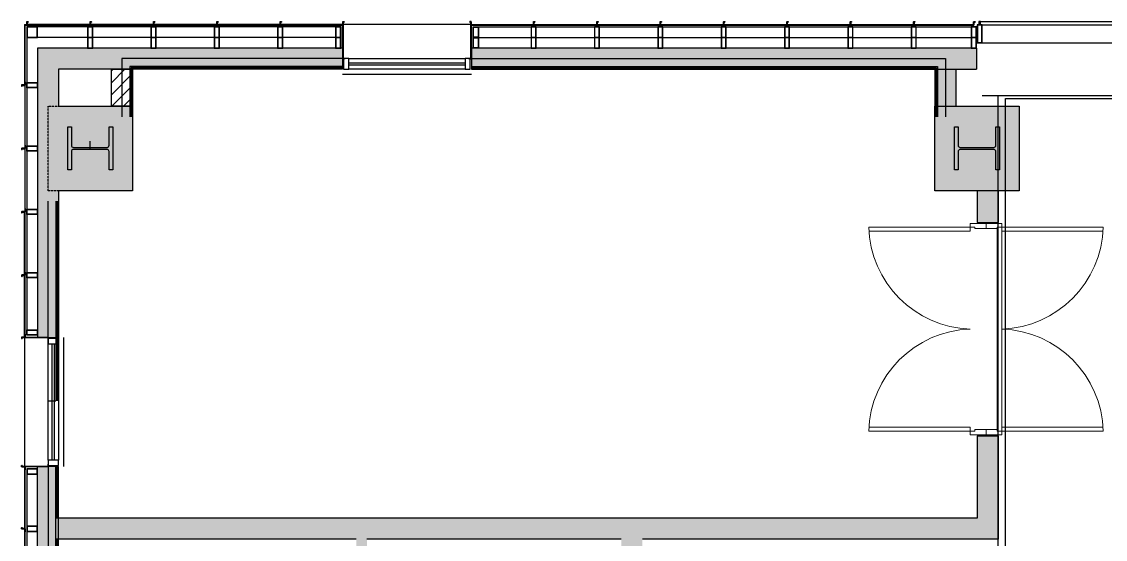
# Model space of a CAD drawing. Header units: millimetres. Extents: x 5865 to 41225, y 6941 to 34691.
# Drawn here: x 5865 to 16130, y 29791 to 34691 of the extents above; entities that cross this region are included whole.
import ezdxf

# ---------------------------------------------------------------- set-up
doc = ezdxf.new("R2010")
doc.units = ezdxf.units.MM
doc.linetypes.add('CONTINOUS', pattern=[0])
doc.linetypes.add('DASHED', pattern=[0.75, 0.5, -0.25])
for name, color, linetype in [('AA-CLXM', 2, 'CONTINOUS'), ('AA-DWXM-GRILL', 4, 'Continuous'), ('AA-DWXM-WIN', 4, 'Continuous'), ('AA-ELEV-PCN9', 9, 'Continuous'), ('AA-HATC-BRIC', 8, 'Continuous'), ('AA-SOLI-0253', 253, 'Continuous'), ('AA-WAXM-BRIC', 3, 'Continuous'), ('AA-WAXM-CONC', 2, 'Continuous'), ('AA-WAXM-FIN1', 5, 'Continuous'), ('AA-WAXM-FIN2', 6, 'Continuous'), ('AA-WAXM-SEC1', 3, 'Continuous'), ('AA-WAXM-SEC2', 7, 'Continuous'), ('bGridSpace', 6, 'Continuous'), ('WID', 4, 'Continuous')]:
    doc.layers.add(name, color=color, linetype=linetype)
doc.layers.add('L-Door', color=153, linetype='Continuous', lineweight=15)

# ---------------------------------------------------------------- blocks, each defined once
blk = doc.blocks.new('A$C6F92427D')
at = {"layer": 'AA-DWXM-WIN'}
for points in [[(2, -10), (17, -10), (17, 20), (2, 20)], [(-15, -180), (35, -180), (35, -10), (-15, -10)]]:
    blk.add_lwpolyline(points, close=True, dxfattribs=at)
at = {"layer": 'AA-DWXM-WIN', "color": 8}
blk.add_lwpolyline([(-12, -177), (32, -177), (32, -13), (-12, -13)], close=True, dxfattribs=at)

msp = doc.modelspace()

# ---------------------------------------------------------------- hatches: boundary and pattern name
at = {"ltscale": 10}
h = msp.add_hatch(color=251, dxfattribs=at)
h.paths.add_polyline_path([(15115, 22091), (6215, 22091), (6215, 25681), (6015, 25681), (6015, 22091), (6015, 21291), (6415, 21291), (6415, 21691), (12215, 21691), (12215, 21601), (12415, 21601), (12415, 21691), (14715, 21691), (14715, 21601), (15115, 21601)])
h.paths.add_polyline_path([(6215, 27481), (6015, 27481), (6015, 26301), (6215, 26301)])
h.paths.add_polyline_path([(6215, 30481), (6015, 30481), (6015, 28101), (6215, 28101)])
h.paths.add_polyline_path([(6915, 33891), (6215, 33891), (6115, 33891), (6115, 33091), (6915, 33091)], flags=17)
h.paths.add_polyline_path([(8905, 34441), (6015, 34441), (6015, 31701), (6215, 31701), (6215, 33091), (6115, 33091), (6115, 33891), (6215, 33891), (6215, 34241), (8905, 34241)])
for points in [[(14515, 34241), (14715, 34241), (14715, 33891), (14515, 33891)], [(14915, 32791), (15115, 32791), (15115, 33091), (14915, 33091)]]:
    msp.add_hatch(color=251, dxfattribs=at).paths.add_polyline_path(points)
h = msp.add_hatch(color=251, dxfattribs=at)
h.paths.add_polyline_path([(6215, 23891), (6215, 23691), (12295, 23691), (12295, 23891), (11745, 23891), (11745, 23971), (11545, 23971), (11545, 23891), (10105, 23891), (10105, 25391), (10005, 25391), (10005, 23891)])
h.paths.add_polyline_path([(6215, 26791), (6215, 26591), (12715, 26591), (12715, 25191), (11365, 25191), (11365, 24991), (13695, 24991), (13695, 25191), (12915, 25191), (12915, 28491), (14915, 28491), (14915, 25191), (14715, 25191), (14715, 24991), (15115, 24991), (15115, 28691), (12715, 28691), (12715, 26791), (11745, 26791), (11745, 28491), (11945, 28491), (11945, 28691), (11545, 28691), (11545, 28591), (10325, 28591), (10325, 28491), (11545, 28491), (11545, 26791), (9135, 26791), (9135, 27391), (9035, 27391), (9035, 26791)])
h.paths.add_polyline_path([(6215, 29991), (6215, 29791), (9035, 29791), (9035, 28291), (9135, 28291), (9135, 29791), (11545, 29791), (11545, 29711), (11745, 29711), (11745, 29791), (15115, 29791), (15115, 30771), (14915, 30771), (14915, 29991)])
h.paths.add_polyline_path([(13445, 23691), (13445, 23891), (13065, 23891), (13065, 23691), (13215, 23691), (13215, 22091), (13415, 22091), (13415, 23691)])
h.paths.add_polyline_path([(14365, 23891), (14365, 23691), (14915, 23691), (14915, 22091), (15115, 22091), (15115, 23891)])
at = {"layer": 'AA-HATC-BRIC'}
h = msp.add_hatch(dxfattribs=at)
h.set_pattern_fill('ANSI31', color=256, scale=25, style=0)
h.set_pattern_definition([(45, (-691836.76, -11799.635), (-56.126601, 56.126601), [])])
h.paths.add_polyline_path([(6715, 34241), (6915, 34241), (6915, 33891), (6715, 33891)])
at = {"layer": 'AA-SOLI-0253', "ltscale": 3}
for points in [[(10125, 34441), (10125, 34241), (14910, 34241), (14910, 34441)], [(14515, 33091), (15315, 33091), (15315, 33891), (14515, 33891)]]:
    msp.add_hatch(color=256, dxfattribs=at).paths.add_polyline_path(points)

# ---------------------------------------------------------------- linework, layer by layer
at = {"color": 3, "ltscale": 3}
msp.add_lwpolyline([(14515, 33891), (15315, 33891), (15315, 33091), (14515, 33091)], close=True, dxfattribs=at)
at = {"layer": 'AA-CLXM'}
for points in [[(6301, 33694), (6336, 33694), (6336, 33521, 0.414214), (6356, 33501), (6674, 33501, 0.414214), (6694, 33521), (6694, 33694), (6729, 33694), (6729, 33287), (6694, 33287), (6694, 33461, 0.414214), (6674, 33481), (6356, 33481, 0.414214), (6336, 33461), (6336, 33287), (6301, 33287)], [(14701, 33694), (14736, 33694), (14736, 33521, 0.414214), (14756, 33501), (15074, 33501, 0.414214), (15094, 33521), (15094, 33694), (15129, 33694), (15129, 33287), (15094, 33287), (15094, 33461, 0.414214), (15074, 33481), (14756, 33481, 0.414214), (14736, 33461), (14736, 33287), (14701, 33287)]]:
    msp.add_lwpolyline(points, format="xyb", close=True, dxfattribs=at)
at = {"layer": 'AA-DWXM-GRILL', "color": 8}
for p, q in [((8965, 34341, 0), (10065, 34341, 0)), ((10065, 34241, 0), (8965, 34241, 0))]:
    msp.add_line(p, q, dxfattribs=at)
at = {"layer": 'AA-DWXM-GRILL'}
for p, q in [((8965, 34341, 0), (10065, 34341, 0)), ((10065, 34241, 0), (8965, 34241, 0))]:
    msp.add_line(p, q, dxfattribs=at)
at = {"layer": 'AA-DWXM-GRILL', "color": 8, "elevation": 0}
for points in [[(8915, 34341), (8915, 34241), (8965, 34241), (8965, 34341)], [(10065, 34341), (10065, 34241), (10115, 34241), (10115, 34341)]]:
    msp.add_lwpolyline(points, close=True, dxfattribs=at)
at = {"layer": 'AA-DWXM-GRILL', "elevation": 0}
for points in [[(8915, 34341), (8915, 34241), (8965, 34241), (8965, 34341)], [(10065, 34341), (10065, 34241), (10115, 34241), (10115, 34341)]]:
    msp.add_lwpolyline(points, close=True, dxfattribs=at)
at = {"layer": 'AA-DWXM-WIN'}
for p, q in [((14933, 34691), (40905, 34691)), ((14933, 34661), (40875, 34661)), ((8965, 34301, 0), (10065, 34301, 0)), ((8965, 34281, 0), (10065, 34281, 0)), ((6115, 30541), (6115, 31641)), ((6155, 30541), (6155, 31641)), ((6175, 30541), (6175, 31641)), ((6215, 31641), (6215, 30541))]:
    msp.add_line(p, q, dxfattribs=at)
at = {"layer": 'AA-DWXM-WIN', "color": 8}
for p, q in [((14920, 34491), (40655, 34491)), ((14965, 34491), (40715, 34491))]:
    msp.add_line(p, q, dxfattribs=at)
at = {"layer": 'AA-DWXM-WIN'}
for points in [[(6115, 31641), (6215, 31641), (6215, 31691), (6115, 31691)], [(6115, 30491), (6215, 30491), (6215, 30541), (6115, 30541)]]:
    msp.add_lwpolyline(points, close=True, dxfattribs=at)
at = {"layer": 'AA-ELEV-PCN9'}
for p, q in [((10119, 34664, 0), (8911, 34664, 0)), ((10125, 34191), (8905, 34191)), ((14965, 33991), (40715, 33991)), ((5892, 31700), (5892, 30481)), ((6265, 30481), (6265, 31701))]:
    msp.add_line(p, q, dxfattribs=at)
at = {"layer": 'AA-ELEV-PCN9', "color": 8}
for p, q in [((10125, 34191), (8905, 34191)), ((6265, 30481), (6265, 31101))]:
    msp.add_line(p, q, dxfattribs=at)
at = {"layer": 'AA-WAXM-BRIC'}
for p, q in [((14515, 34241, 0), (14515, 33891, 0)), ((14715, 34241, 0), (14715, 33891, 0)), ((14915, 33091), (14915, 32791)), ((15115, 33091), (15115, 32791)), ((14915, 32791), (15115, 32791)), ((14915, 30771), (14915, 29991)), ((14915, 30771), (15115, 30771)), ((15115, 30771), (15115, 29791))]:
    msp.add_line(p, q, dxfattribs=at)
at = {"layer": 'AA-WAXM-BRIC', "color": 8}
for p, q in [((14915, 30771), (14915, 29991)), ((15115, 30771), (15115, 29791))]:
    msp.add_line(p, q, dxfattribs=at)
at = {"layer": 'AA-WAXM-BRIC', "color": 8, "ltscale": 0.5}
for p, q in [((14915, 29991), (6190, 29991)), ((6190, 29791), (6190, 29991)), ((9035, 29791), (6190, 29791)), ((11545, 29791), (9135, 29791)), ((15115, 29791), (11745, 29791))]:
    msp.add_line(p, q, dxfattribs=at)
at = {"layer": 'AA-WAXM-BRIC', "ltscale": 0.5}
for p, q in [((14915, 29991), (6215, 29991)), ((9035, 29791), (6215, 29791)), ((11545, 29791), (9135, 29791)), ((15115, 29791), (11745, 29791))]:
    msp.add_line(p, q, dxfattribs=at)
at = {"layer": 'AA-WAXM-BRIC', "elevation": 0}
msp.add_lwpolyline([(6715, 34241), (6915, 34241), (6915, 33891), (6715, 33891)], close=True, dxfattribs=at)
at = {"layer": 'AA-WAXM-CONC', "ltscale": 3}
for p, q in [((8905, 34441, 0), (6015, 34441)), ((6015, 34441), (6015, 31701)), ((8905, 34441, 0), (8905, 34241, 0)), ((14910, 34441), (10125, 34441)), ((10125, 34441), (10125, 34241, 0)), ((14910, 34441), (14910, 34241, 0)), ((8905, 34241, 0), (6215, 34241, 0)), ((6215, 34241, 0), (6215, 33891, 0)), ((10125, 34241, 0), (14910, 34241, 0)), ((6215, 33891, 0), (6915, 33891, 0)), ((6915, 33891, 0), (6915, 33091)), ((6215, 33091), (6215, 31701)), ((6915, 33091), (6215, 33091)), ((6015, 31701), (6215, 31701)), ((6015, 28101), (6015, 30481)), ((6215, 30481), (6015, 30481, 0)), ((6215, 28101), (6215, 30481))]:
    msp.add_line(p, q, dxfattribs=at)
at = {"layer": 'AA-WAXM-CONC', "color": 6, "linetype": 'DASHED', "ltscale": 2}
msp.add_lwpolyline([(6115, 33891), (6915, 33891), (6915, 33091), (6115, 33091)], close=True, dxfattribs=at)
at = {"layer": 'AA-WAXM-CONC'}
msp.add_lwpolyline([(14515, 33891), (15315, 33891), (15315, 33091), (14515, 33091)], close=True, dxfattribs=at)
at = {"layer": 'AA-WAXM-FIN1', "color": 4}
for points in [[(5915, 34689), (5915, 34659), (5898, 34659), (5898, 34658), (5916, 34658), (5916, 34688), (5925, 34688), (5925, 34689)], [(6515, 34689), (6515, 34659), (6485, 34659), (6485, 34658), (6516, 34658), (6516, 34688), (6525, 34688), (6525, 34689)], [(7115, 34689), (7115, 34659), (7085, 34659), (7085, 34658), (7116, 34658), (7116, 34688), (7125, 34688), (7125, 34689)], [(7715, 34689), (7715, 34659), (7685, 34659), (7685, 34658), (7716, 34658), (7716, 34688), (7725, 34688), (7725, 34689)], [(8315, 34689), (8315, 34659), (8285, 34659), (8285, 34658), (8316, 34658), (8316, 34688), (8325, 34688), (8325, 34689)], [(10715, 34689), (10715, 34659), (10685, 34659), (10685, 34658), (10716, 34658), (10716, 34688), (10725, 34688), (10725, 34689)], [(11315, 34689), (11315, 34659), (11285, 34659), (11285, 34658), (11316, 34658), (11316, 34688), (11325, 34688), (11325, 34689)], [(11915, 34689), (11915, 34659), (11885, 34659), (11885, 34658), (11916, 34658), (11916, 34688), (11925, 34688), (11925, 34689)], [(12515, 34689), (12515, 34659), (12485, 34659), (12485, 34658), (12516, 34658), (12516, 34688), (12525, 34688), (12525, 34689)], [(13115, 34689), (13115, 34659), (13085, 34659), (13085, 34658), (13116, 34658), (13116, 34688), (13125, 34688), (13125, 34689)], [(13715, 34689), (13715, 34659), (13685, 34659), (13685, 34658), (13716, 34658), (13716, 34688), (13725, 34688), (13725, 34689)], [(14315, 34689), (14315, 34659), (14285, 34659), (14285, 34658), (14316, 34658), (14316, 34688), (14325, 34688), (14325, 34689)]]:
    msp.add_lwpolyline(points, close=True, dxfattribs=at)
at = {"layer": 'AA-WAXM-FIN1', "color": 4, "elevation": 0}
for points in [[(8908, 34689), (8908, 34659), (8878, 34659), (8878, 34658), (8909, 34658), (8909, 34688), (8918, 34688), (8918, 34689)], [(10122, 34689), (10122, 34659), (10152, 34659), (10152, 34658), (10121, 34658), (10121, 34688), (10112, 34688), (10112, 34689)], [(14885, 34689), (14885, 34659), (14855, 34659), (14855, 34658), (14886, 34658), (14886, 34688), (14895, 34688), (14895, 34689)], [(5867, 34091), (5897, 34091), (5897, 34121), (5898, 34121), (5898, 34090), (5868, 34090), (5868, 34081), (5867, 34081)], [(5867, 33491), (5897, 33491), (5897, 33521), (5898, 33521), (5898, 33490), (5868, 33490), (5868, 33481), (5867, 33481)], [(5867, 32891), (5897, 32891), (5897, 32921), (5898, 32921), (5898, 32890), (5868, 32890), (5868, 32881), (5867, 32881)], [(5867, 32291), (5897, 32291), (5897, 32321), (5898, 32321), (5898, 32290), (5868, 32290), (5868, 32281), (5867, 32281)], [(5867, 31703), (5897, 31703), (5897, 31733), (5898, 31733), (5898, 31702), (5868, 31702), (5868, 31693), (5867, 31693)], [(5867, 30478), (5897, 30478), (5897, 30448), (5898, 30448), (5898, 30480), (5868, 30480), (5868, 30488), (5867, 30488)], [(5867, 29890), (5897, 29890), (5897, 29860), (5898, 29860), (5898, 29891), (5868, 29891), (5868, 29900), (5867, 29900)]]:
    msp.add_lwpolyline(points, close=True, dxfattribs=at)
at = {"layer": 'AA-WAXM-FIN2'}
for p, q in [((8838, 34641, 0), (6015, 34641)), ((10192, 34641), (14860, 34641)), ((5915, 34541, 0), (5915, 31774, 0)), ((8838, 34541, 0), (6015, 34541)), ((10192, 34541), (14860, 34541)), ((6915, 34241, 0), (6915, 33891, 0)), ((5915, 30408, 0), (5915, 28174, 0))]:
    msp.add_line(p, q, dxfattribs=at)
at = {"layer": 'AA-WAXM-FIN2', "color": 8}
for p, q in [((8905, 34253, 0), (6903, 34253, 0)), ((6903, 34253, 0), (6903, 33791, 0)), ((8905, 34241, 0), (6915, 34241, 0)), ((6915, 34241, 0), (6915, 33791, 0)), ((10125, 34253, 0), (14528, 34253, 0)), ((10125, 34241, 0), (14515, 34241, 0)), ((14515, 34241, 0), (14515, 33791, 0)), ((14528, 34253, 0), (14528, 33791, 0)), ((6203, 32991), (6203, 31101)), ((6215, 32991), (6215, 31101)), ((6215, 30481), (6190, 30481)), ((6203, 29991), (6203, 30481)), ((6215, 29991), (6215, 30481)), ((6203, 28101), (6203, 29791)), ((6215, 28101), (6215, 29791))]:
    msp.add_line(p, q, dxfattribs=at)
at = {"layer": 'AA-WAXM-SEC1'}
for p, q in [((5892, 34664), (5892, 34094)), ((5892, 34664, 0), (5912, 34664, 0)), ((5893, 34663, 0), (5893, 34094)), ((5893, 34663, 0), (5912, 34663, 0)), ((6512, 34664, 0), (5919, 34664, 0)), ((6512, 34663, 0), (5919, 34663, 0)), ((7112, 34664, 0), (6519, 34664, 0)), ((7112, 34663, 0), (6519, 34663, 0)), ((7712, 34664, 0), (7119, 34664, 0)), ((7712, 34663, 0), (7119, 34663, 0)), ((8312, 34664, 0), (7719, 34664, 0)), ((8312, 34663, 0), (7719, 34663, 0)), ((8905, 34664, 0), (8319, 34664, 0)), ((8905, 34663, 0), (8319, 34663, 0)), ((8911, 34342, 0), (8911, 34685, 0)), ((8911, 34685, 0), (8911, 34342, 0)), ((8912, 34687, 0), (8918, 34687, 0)), ((8918, 34686, 0), (8912, 34686, 0)), ((8918, 34687, 0), (8918, 34686, 0)), ((10118, 34687, 0), (10112, 34687, 0)), ((10112, 34687, 0), (10112, 34686, 0)), ((10112, 34686, 0), (10118, 34686, 0)), ((10119, 34685, 0), (10119, 34342, 0)), ((10120, 34342, 0), (10120, 34685, 0)), ((10125, 34664, 0), (10712, 34664, 0)), ((10125, 34663, 0), (10712, 34663, 0)), ((10719, 34664, 0), (11312, 34664, 0)), ((10719, 34663, 0), (11312, 34663, 0)), ((11319, 34664, 0), (11912, 34664, 0)), ((11319, 34663, 0), (11912, 34663, 0)), ((11919, 34664, 0), (12512, 34664, 0)), ((11919, 34663, 0), (12512, 34663, 0)), ((12519, 34664, 0), (13112, 34664, 0)), ((12519, 34663, 0), (13112, 34663, 0)), ((13119, 34664, 0), (13712, 34664, 0)), ((13119, 34663, 0), (13712, 34663, 0)), ((13719, 34664, 0), (14312, 34664, 0)), ((13719, 34663, 0), (14312, 34663, 0)), ((14319, 34664, 0), (14882, 34664, 0)), ((14319, 34663, 0), (14882, 34663, 0)), ((8912, 34341, 0), (8931, 34341, 0)), ((8931, 34341, 0), (8912, 34341, 0)), ((8931, 34341, 0), (8931, 34341, 0)), ((10118, 34341, 0), (10099, 34341, 0)), ((10099, 34341, 0), (10099, 34341, 0)), ((10099, 34341, 0), (10118, 34341, 0)), ((5892, 32294), (5892, 32887)), ((5893, 32294), (5893, 32887)), ((5892, 32287), (5892, 31706, 0)), ((5892, 31694), (5892, 32287)), ((5893, 32287), (5893, 31706, 0)), ((5893, 31694), (5893, 32287)), ((5869, 31699), (5869, 31693)), ((5869, 31693), (5870, 31693)), ((5870, 31693), (5870, 31699)), ((5869, 30482), (5869, 30488)), ((5869, 30488), (5870, 30488)), ((5870, 30488), (5870, 30482)), ((5892, 30476), (5892, 29894)), ((5893, 30476), (5893, 29894)), ((5892, 29887), (5892, 29294)), ((5893, 29887), (5893, 29294))]:
    msp.add_line(p, q, dxfattribs=at)
at = {"layer": 'AA-WAXM-SEC1', "color": 8}
for p, q in [((8931, 34341, 0), (8912, 34341, 0)), ((8931, 34341, 0), (8931, 34341, 0)), ((10099, 34341, 0), (10099, 34341, 0)), ((10099, 34341, 0), (10118, 34341, 0))]:
    msp.add_line(p, q, dxfattribs=at)
at = {"layer": 'AA-WAXM-SEC1'}
for points in [[(5912, 34664, 0.414214), (5913, 34665), (5913, 34689, -0.414214), (5915, 34691), (5925, 34691, -0.414214), (5926, 34689), (5926, 34687, -0.414214), (5925, 34685), (5919, 34685), (5919, 34686), (5925, 34686, 0.414214), (5926, 34687), (5926, 34689, 0.414214), (5925, 34690), (5915, 34690, 0.414214), (5914, 34689), (5914, 34665, -0.414214), (5912, 34663)], [(5919, 34663, -0.414214), (5917, 34665), (5917, 34685, -0.414214), (5919, 34687), (5925, 34687), (5925, 34686), (5919, 34686, 0.414214), (5918, 34685), (5918, 34665, 0.414214), (5919, 34664)], [(6512, 34664, 0.414214), (6513, 34665), (6513, 34689, -0.414214), (6515, 34691), (6525, 34691, -0.414214), (6526, 34689), (6526, 34687, -0.414214), (6525, 34685), (6519, 34685), (6519, 34686), (6525, 34686, 0.414214), (6526, 34687), (6526, 34689, 0.414214), (6525, 34690), (6515, 34690, 0.414214), (6514, 34689), (6514, 34665, -0.414214), (6512, 34663)], [(6519, 34663, -0.414214), (6517, 34665), (6517, 34685, -0.414214), (6519, 34687), (6525, 34687), (6525, 34686), (6519, 34686, 0.414214), (6518, 34685), (6518, 34665, 0.414214), (6519, 34664)], [(7112, 34664, 0.414214), (7113, 34665), (7113, 34689, -0.414214), (7115, 34691), (7125, 34691, -0.414214), (7126, 34689), (7126, 34687, -0.414214), (7125, 34685), (7119, 34685), (7119, 34686), (7125, 34686, 0.414214), (7126, 34687), (7126, 34689, 0.414214), (7125, 34690), (7115, 34690, 0.414214), (7114, 34689), (7114, 34665, -0.414214), (7112, 34663)], [(7119, 34663, -0.414214), (7117, 34665), (7117, 34685, -0.414214), (7119, 34687), (7125, 34687), (7125, 34686), (7119, 34686, 0.414214), (7118, 34685), (7118, 34665, 0.414214), (7119, 34664)], [(7712, 34664, 0.414214), (7713, 34665), (7713, 34689, -0.414214), (7715, 34691), (7725, 34691, -0.414214), (7726, 34689), (7726, 34687, -0.414214), (7725, 34685), (7719, 34685), (7719, 34686), (7725, 34686, 0.414214), (7726, 34687), (7726, 34689, 0.414214), (7725, 34690), (7715, 34690, 0.414214), (7714, 34689), (7714, 34665, -0.414214), (7712, 34663)], [(7719, 34663, -0.414214), (7717, 34665), (7717, 34685, -0.414214), (7719, 34687), (7725, 34687), (7725, 34686), (7719, 34686, 0.414214), (7718, 34685), (7718, 34665, 0.414214), (7719, 34664)], [(8312, 34664, 0.414214), (8313, 34665), (8313, 34689, -0.414214), (8315, 34691), (8325, 34691, -0.414214), (8326, 34689), (8326, 34687, -0.414214), (8325, 34685), (8319, 34685), (8319, 34686), (8325, 34686, 0.414214), (8326, 34687), (8326, 34689, 0.414214), (8325, 34690), (8315, 34690, 0.414214), (8314, 34689), (8314, 34665, -0.414214), (8312, 34663)], [(8319, 34663, -0.414214), (8317, 34665), (8317, 34685, -0.414214), (8319, 34687), (8325, 34687), (8325, 34686), (8319, 34686, 0.414214), (8318, 34685), (8318, 34665, 0.414214), (8319, 34664)], [(10712, 34664, 0.414214), (10713, 34665), (10713, 34689, -0.414214), (10715, 34691), (10725, 34691, -0.414214), (10726, 34689), (10726, 34687, -0.414214), (10725, 34685), (10719, 34685), (10719, 34686), (10725, 34686, 0.414214), (10726, 34687), (10726, 34689, 0.414214), (10725, 34690), (10715, 34690, 0.414214), (10714, 34689), (10714, 34665, -0.414214), (10712, 34663)], [(10719, 34663, -0.414214), (10717, 34665), (10717, 34685, -0.414214), (10719, 34687), (10725, 34687), (10725, 34686), (10719, 34686, 0.414214), (10718, 34685), (10718, 34665, 0.414214), (10719, 34664)], [(11312, 34664, 0.414214), (11313, 34665), (11313, 34689, -0.414214), (11315, 34691), (11325, 34691, -0.414214), (11326, 34689), (11326, 34687, -0.414214), (11325, 34685), (11319, 34685), (11319, 34686), (11325, 34686, 0.414214), (11326, 34687), (11326, 34689, 0.414214), (11325, 34690), (11315, 34690, 0.414214), (11314, 34689), (11314, 34665, -0.414214), (11312, 34663)], [(11319, 34663, -0.414214), (11317, 34665), (11317, 34685, -0.414214), (11319, 34687), (11325, 34687), (11325, 34686), (11319, 34686, 0.414214), (11318, 34685), (11318, 34665, 0.414214), (11319, 34664)], [(11912, 34664, 0.414214), (11913, 34665), (11913, 34689, -0.414214), (11915, 34691), (11925, 34691, -0.414214), (11926, 34689), (11926, 34687, -0.414214), (11925, 34685), (11919, 34685), (11919, 34686), (11925, 34686, 0.414214), (11926, 34687), (11926, 34689, 0.414214), (11925, 34690), (11915, 34690, 0.414214), (11914, 34689), (11914, 34665, -0.414214), (11912, 34663)], [(11919, 34663, -0.414214), (11917, 34665), (11917, 34685, -0.414214), (11919, 34687), (11925, 34687), (11925, 34686), (11919, 34686, 0.414214), (11918, 34685), (11918, 34665, 0.414214), (11919, 34664)], [(12512, 34664, 0.414214), (12513, 34665), (12513, 34689, -0.414214), (12515, 34691), (12525, 34691, -0.414214), (12526, 34689), (12526, 34687, -0.414214), (12525, 34685), (12519, 34685), (12519, 34686), (12525, 34686, 0.414214), (12526, 34687), (12526, 34689, 0.414214), (12525, 34690), (12515, 34690, 0.414214), (12514, 34689), (12514, 34665, -0.414214), (12512, 34663)], [(12519, 34663, -0.414214), (12517, 34665), (12517, 34685, -0.414214), (12519, 34687), (12525, 34687), (12525, 34686), (12519, 34686, 0.414214), (12518, 34685), (12518, 34665, 0.414214), (12519, 34664)], [(13112, 34664, 0.414214), (13113, 34665), (13113, 34689, -0.414214), (13115, 34691), (13125, 34691, -0.414214), (13126, 34689), (13126, 34687, -0.414214), (13125, 34685), (13119, 34685), (13119, 34686), (13125, 34686, 0.414214), (13126, 34687), (13126, 34689, 0.414214), (13125, 34690), (13115, 34690, 0.414214), (13114, 34689), (13114, 34665, -0.414214), (13112, 34663)], [(13119, 34663, -0.414214), (13117, 34665), (13117, 34685, -0.414214), (13119, 34687), (13125, 34687), (13125, 34686), (13119, 34686, 0.414214), (13118, 34685), (13118, 34665, 0.414214), (13119, 34664)], [(13712, 34664, 0.414214), (13713, 34665), (13713, 34689, -0.414214), (13715, 34691), (13725, 34691, -0.414214), (13726, 34689), (13726, 34687, -0.414214), (13725, 34685), (13719, 34685), (13719, 34686), (13725, 34686, 0.414214), (13726, 34687), (13726, 34689, 0.414214), (13725, 34690), (13715, 34690, 0.414214), (13714, 34689), (13714, 34665, -0.414214), (13712, 34663)], [(13719, 34663, -0.414214), (13717, 34665), (13717, 34685, -0.414214), (13719, 34687), (13725, 34687), (13725, 34686), (13719, 34686, 0.414214), (13718, 34685), (13718, 34665, 0.414214), (13719, 34664)], [(14312, 34664, 0.414214), (14313, 34665), (14313, 34689, -0.414214), (14315, 34691), (14325, 34691, -0.414214), (14326, 34689), (14326, 34687, -0.414214), (14325, 34685), (14319, 34685), (14319, 34686), (14325, 34686, 0.414214), (14326, 34687), (14326, 34689, 0.414214), (14325, 34690), (14315, 34690, 0.414214), (14314, 34689), (14314, 34665, -0.414214), (14312, 34663)], [(14319, 34663, -0.414214), (14317, 34665), (14317, 34685, -0.414214), (14319, 34687), (14325, 34687), (14325, 34686), (14319, 34686, 0.414214), (14318, 34685), (14318, 34665, 0.414214), (14319, 34664)]]:
    msp.add_lwpolyline(points, format="xyb", dxfattribs=at)
at = {"layer": 'AA-WAXM-SEC1', "elevation": 0}
for points in [[(5915, 34641), (5915, 34541), (6015, 34541), (6015, 34641)], [(5918, 34638), (5918, 34544), (6012, 34544), (6012, 34638)], [(6490, 34641), (6490, 34541), (6540, 34541), (6540, 34641)], [(6493, 34638), (6493, 34544), (6537, 34544), (6537, 34638)], [(7090, 34641), (7090, 34541), (7140, 34541), (7140, 34641)], [(7093, 34638), (7093, 34544), (7137, 34544), (7137, 34638)], [(7690, 34641), (7690, 34541), (7740, 34541), (7740, 34641)], [(7693, 34638), (7693, 34544), (7737, 34544), (7737, 34638)], [(8290, 34641), (8290, 34541), (8340, 34541), (8340, 34641)], [(8293, 34638), (8293, 34544), (8337, 34544), (8337, 34638)], [(10690, 34641), (10690, 34541), (10740, 34541), (10740, 34641)], [(10693, 34638), (10693, 34544), (10737, 34544), (10737, 34638)], [(11290, 34641), (11290, 34541), (11340, 34541), (11340, 34641)], [(11293, 34638), (11293, 34544), (11337, 34544), (11337, 34638)], [(11890, 34641), (11890, 34541), (11940, 34541), (11940, 34641)], [(11893, 34638), (11893, 34544), (11937, 34544), (11937, 34638)], [(12490, 34641), (12490, 34541), (12540, 34541), (12540, 34641)], [(12493, 34638), (12493, 34544), (12537, 34544), (12537, 34638)], [(13090, 34641), (13090, 34541), (13140, 34541), (13140, 34641)], [(13093, 34638), (13093, 34544), (13137, 34544), (13137, 34638)], [(13690, 34641), (13690, 34541), (13740, 34541), (13740, 34641)], [(13693, 34638), (13693, 34544), (13737, 34544), (13737, 34638)], [(14290, 34641), (14290, 34541), (14340, 34541), (14340, 34641)], [(14293, 34638), (14293, 34544), (14337, 34544), (14337, 34638)], [(6490, 34541), (6490, 34441), (6540, 34441), (6540, 34541)], [(6493, 34538), (6493, 34444), (6537, 34444), (6537, 34538)], [(7090, 34541), (7090, 34441), (7140, 34441), (7140, 34541)], [(7093, 34538), (7093, 34444), (7137, 34444), (7137, 34538)], [(7690, 34541), (7690, 34441), (7740, 34441), (7740, 34541)], [(7693, 34538), (7693, 34444), (7737, 34444), (7737, 34538)], [(8290, 34541), (8290, 34441), (8340, 34441), (8340, 34541)], [(8293, 34538), (8293, 34444), (8337, 34444), (8337, 34538)], [(10690, 34541), (10690, 34441), (10740, 34441), (10740, 34541)], [(10693, 34538), (10693, 34444), (10737, 34444), (10737, 34538)], [(11290, 34541), (11290, 34441), (11340, 34441), (11340, 34541)], [(11293, 34538), (11293, 34444), (11337, 34444), (11337, 34538)], [(11890, 34541), (11890, 34441), (11940, 34441), (11940, 34541)], [(11893, 34538), (11893, 34444), (11937, 34444), (11937, 34538)], [(12490, 34541), (12490, 34441), (12540, 34441), (12540, 34541)], [(12493, 34538), (12493, 34444), (12537, 34444), (12537, 34538)], [(13090, 34541), (13090, 34441), (13140, 34441), (13140, 34541)], [(13093, 34538), (13093, 34444), (13137, 34444), (13137, 34538)], [(13690, 34541), (13690, 34441), (13740, 34441), (13740, 34541)], [(13693, 34538), (13693, 34444), (13737, 34444), (13737, 34538)], [(14290, 34541), (14290, 34441), (14340, 34441), (14340, 34541)], [(14293, 34538), (14293, 34444), (14337, 34444), (14337, 34538)], [(5915, 31774), (6015, 31774), (6015, 31724), (5915, 31724)], [(5918, 31771), (6012, 31771), (6012, 31727), (5918, 31727)], [(5915, 30408), (6015, 30408), (6015, 30458), (5915, 30458)], [(5918, 30411), (6012, 30411), (6012, 30455), (5918, 30455)]]:
    msp.add_lwpolyline(points, close=True, dxfattribs=at)
at = {"layer": 'AA-WAXM-SEC1'}
for points in [[(8838, 34641), (8838, 34541), (8888, 34541), (8888, 34641)], [(8841, 34638), (8841, 34544), (8885, 34544), (8885, 34638)], [(10192, 34641), (10192, 34541), (10142, 34541), (10142, 34641)], [(10189, 34638), (10189, 34544), (10145, 34544), (10145, 34638)], [(14860, 34641), (14860, 34541), (14910, 34541), (14910, 34641)], [(14863, 34638), (14863, 34544), (14907, 34544), (14907, 34638)], [(8838, 34541), (8838, 34441), (8888, 34441), (8888, 34541)], [(8841, 34538), (8841, 34444), (8885, 34444), (8885, 34538)], [(10192, 34541), (10192, 34441), (10142, 34441), (10142, 34541)], [(10189, 34538), (10189, 34444), (10145, 34444), (10145, 34538)], [(14860, 34541), (14860, 34441), (14910, 34441), (14910, 34541)], [(14863, 34538), (14863, 34444), (14907, 34444), (14907, 34538)], [(5915, 34116), (6015, 34116), (6015, 34066), (5915, 34066)], [(5918, 34113), (6012, 34113), (6012, 34069), (5918, 34069)], [(5915, 33516), (6015, 33516), (6015, 33466), (5915, 33466)], [(5918, 33513), (6012, 33513), (6012, 33469), (5918, 33469)], [(5915, 32916), (6015, 32916), (6015, 32866), (5915, 32866)], [(5918, 32913), (6012, 32913), (6012, 32869), (5918, 32869)], [(5915, 32316), (6015, 32316), (6015, 32266), (5915, 32266)], [(5918, 32313), (6012, 32313), (6012, 32269), (5918, 32269)], [(5915, 29866), (6015, 29866), (6015, 29916), (5915, 29916)], [(5918, 29869), (6012, 29869), (6012, 29913), (5918, 29913)]]:
    msp.add_lwpolyline(points, close=True, dxfattribs=at)
at = {"layer": 'AA-WAXM-SEC1', "elevation": 0}
for points in [[(8905, 34664, 0.414214), (8906, 34665), (8906, 34689, -0.414214), (8908, 34691), (8918, 34691, -0.414214), (8920, 34689), (8920, 34687, -0.414214), (8918, 34685), (8913, 34685), (8913, 34686), (8918, 34686, 0.414214), (8919, 34687), (8919, 34689, 0.414214), (8918, 34690), (8908, 34690, 0.414214), (8907, 34689), (8907, 34665, -0.414214), (8905, 34663)], [(10125, 34664, -0.414214), (10124, 34665), (10124, 34689, 0.414214), (10122, 34691), (10112, 34691, 0.414214), (10110, 34689), (10110, 34687, 0.414214), (10112, 34685), (10118, 34685), (10118, 34686), (10112, 34686, -0.414214), (10111, 34687), (10111, 34689, -0.414214), (10112, 34690), (10122, 34690, -0.414214), (10123, 34689), (10123, 34665, 0.414214), (10125, 34663)], [(14882, 34664, 0.414214), (14883, 34665), (14883, 34689, -0.414214), (14885, 34691), (14895, 34691, -0.414214), (14896, 34689), (14896, 34687, -0.414214), (14895, 34685), (14889, 34685), (14889, 34686), (14895, 34686, 0.414214), (14896, 34687), (14896, 34689, 0.414214), (14895, 34690), (14885, 34690, 0.414214), (14884, 34689), (14884, 34665, -0.414214), (14882, 34663)], [(5892, 34094, -0.414214), (5891, 34093), (5867, 34093, 0.414214), (5865, 34091), (5865, 34081, 0.414214), (5867, 34080), (5869, 34080, 0.414214), (5871, 34081), (5871, 34087), (5870, 34087), (5870, 34081, -0.414214), (5869, 34080), (5867, 34080, -0.414214), (5866, 34081), (5866, 34091, -0.414214), (5867, 34092), (5891, 34092, 0.414214), (5893, 34094)], [(5893, 34087, 0.414214), (5891, 34089), (5871, 34089, 0.414214), (5869, 34087), (5869, 34081), (5870, 34081), (5870, 34087, -0.414214), (5871, 34088), (5891, 34088, -0.414214), (5892, 34087)], [(5892, 33494, -0.414214), (5891, 33493), (5867, 33493, 0.414214), (5865, 33491), (5865, 33481, 0.414214), (5867, 33480), (5869, 33480, 0.414214), (5871, 33481), (5871, 33487), (5870, 33487), (5870, 33481, -0.414214), (5869, 33480), (5867, 33480, -0.414214), (5866, 33481), (5866, 33491, -0.414214), (5867, 33492), (5891, 33492, 0.414214), (5893, 33494)], [(5893, 33487, 0.414214), (5891, 33489), (5871, 33489, 0.414214), (5869, 33487), (5869, 33481), (5870, 33481), (5870, 33487, -0.414214), (5871, 33488), (5891, 33488, -0.414214), (5892, 33487)], [(5892, 32894, -0.414214), (5891, 32893), (5867, 32893, 0.414214), (5865, 32891), (5865, 32881, 0.414214), (5867, 32880), (5869, 32880, 0.414214), (5871, 32881), (5871, 32887), (5870, 32887), (5870, 32881, -0.414214), (5869, 32880), (5867, 32880, -0.414214), (5866, 32881), (5866, 32891, -0.414214), (5867, 32892), (5891, 32892, 0.414214), (5893, 32894)], [(5893, 32887, 0.414214), (5891, 32889), (5871, 32889, 0.414214), (5869, 32887), (5869, 32881), (5870, 32881), (5870, 32887, -0.414214), (5871, 32888), (5891, 32888, -0.414214), (5892, 32887)], [(5892, 32294, -0.414214), (5891, 32293), (5867, 32293, 0.414214), (5865, 32291), (5865, 32281, 0.414214), (5867, 32280), (5869, 32280, 0.414214), (5871, 32281), (5871, 32287), (5870, 32287), (5870, 32281, -0.414214), (5869, 32280), (5867, 32280, -0.414214), (5866, 32281), (5866, 32291, -0.414214), (5867, 32292), (5891, 32292, 0.414214), (5893, 32294)], [(5893, 32287, 0.414214), (5891, 32289), (5871, 32289, 0.414214), (5869, 32287), (5869, 32281), (5870, 32281), (5870, 32287, -0.414214), (5871, 32288), (5891, 32288, -0.414214), (5892, 32287)], [(5892, 31706, -0.414214), (5891, 31705), (5867, 31705, 0.414214), (5865, 31703), (5865, 31693, 0.414214), (5867, 31691), (5869, 31691, 0.414214), (5871, 31693), (5871, 31699), (5870, 31699), (5870, 31693, -0.414214), (5869, 31692), (5867, 31692, -0.414214), (5866, 31693), (5866, 31703, -0.414214), (5867, 31704), (5891, 31704, 0.414214), (5893, 31706)], [(5871, 31700), (6114, 31700, -0.414214), (6115, 31699), (6115, 31680), (6115, 31680), (6115, 31699, 0.414214), (6114, 31701), (5871, 31701)], [(5892, 30476, 0.414214), (5891, 30477), (5867, 30477, -0.414214), (5865, 30478), (5865, 30489, -0.414214), (5867, 30490), (5869, 30490, -0.414214), (5871, 30489), (5871, 30483), (5870, 30483), (5870, 30489, 0.414214), (5869, 30490), (5867, 30490, 0.414214), (5866, 30489), (5866, 30478, 0.414214), (5867, 30477), (5891, 30477, -0.414214), (5893, 30476)], [(5871, 30481), (6114, 30481, 0.414214), (6115, 30482), (6115, 30501), (6115, 30501), (6115, 30482, -0.414214), (6114, 30481), (5871, 30481)], [(5892, 29887, 0.414214), (5891, 29888), (5867, 29888, -0.414214), (5865, 29890), (5865, 29900, -0.414214), (5867, 29902), (5869, 29902, -0.414214), (5871, 29900), (5871, 29895), (5870, 29895), (5870, 29900, 0.414214), (5869, 29901), (5867, 29901, 0.414214), (5866, 29900), (5866, 29890, 0.414214), (5867, 29889), (5891, 29889, -0.414214), (5893, 29887)], [(5893, 29894, -0.414214), (5891, 29892), (5871, 29892, -0.414214), (5869, 29894), (5869, 29900), (5870, 29900), (5870, 29894, 0.414214), (5871, 29893), (5891, 29893, 0.414214), (5892, 29894)]]:
    msp.add_lwpolyline(points, format="xyb", dxfattribs=at)
at = {"layer": 'AA-WAXM-SEC1'}
for centre, radius, start, end in [((8912, 34685, 0), 1.7, 90, 180), ((8912, 34685, 0), 1, 90, 180), ((10118, 34685, 0), 1.7, 0, 90), ((10118, 34685, 0), 1, 0, 90), ((8912, 34342, 0), 1, 179.9993, 269.9993), ((8912, 34342, 0), 1.7, 179.9997, 269.9997), ((10118, 34342, 0), 1, 270.0007, 0.0007), ((10118, 34342, 0), 1.7, 270.0003, 0.0003), ((5871, 31699), 1.7, 90, 180.129), ((5871, 31699), 1, 90, 180), ((5871, 30482), 1.7, 179.871, 270), ((5871, 30482), 1, 180, 270)]:
    msp.add_arc(centre, radius, start, end, dxfattribs=at)
at = {"layer": 'AA-WAXM-SEC1', "color": 8}
for centre, start, end in [((8912, 34342, 0), 179.9997, 269.9997), ((10118, 34342, 0), 270.0003, 0.0003)]:
    msp.add_arc(centre, 1.7, start, end, dxfattribs=at)
at = {"layer": 'AA-WAXM-SEC2'}
for p, q in [((5898, 31701, 0), (5898, 34658, 0)), ((5898, 34658, 0), (8905, 34658, 0)), ((8905, 34441, 0), (8905, 34658, 0)), ((10125, 34441, 0), (10125, 34658, 0)), ((10131, 34658, 0), (14880, 34658, 0)), ((6115, 31701), (5898, 31701, 0)), ((6115, 31701), (5898, 31701, 0)), ((5898, 28107), (5898, 30481))]:
    msp.add_line(p, q, dxfattribs=at)
at = {"layer": 'AA-WAXM-SEC2', "color": 8}
for p, q in [((8905, 34341, 0), (6815, 34341, 0)), ((6815, 34341, 0), (6815, 33791, 0)), ((8905, 34341, 0), (8905, 34266, 0)), ((10125, 34341, 0), (14615, 34341, 0)), ((10125, 34341, 0), (10125, 34266, 0)), ((14615, 34341, 0), (14615, 33791, 0)), ((8905, 34266, 0), (6890, 34266, 0)), ((6890, 34266, 0), (6890, 33791, 0)), ((10125, 34266, 0), (14540, 34266, 0)), ((14540, 34266, 0), (14540, 33791, 0)), ((6115, 31101), (6115, 32991)), ((6190, 32991), (6190, 31101)), ((6115, 31101), (6190, 31101)), ((6115, 30481), (6115, 28101)), ((6190, 28101), (6190, 30481))]:
    msp.add_line(p, q, dxfattribs=at)
at = {"layer": 'bGridSpace', "linetype": 'ByBlock'}
msp.add_lwpolyline([(15184, 33963), (40215, 33963), (40215, 8840), (15184, 8840)], close=True, dxfattribs=at)
at = {"layer": 'Defpoints'}
msp.add_line((6515, 33481), (6515, 33560), dxfattribs=at)
at = {"layer": 'L-Door'}
for p, q in [((14850, 32781), (15000, 32781)), ((14850, 32747), (14850, 32781)), ((14893, 32747), (14850, 32747)), ((14893, 32733), (14893, 32747)), ((15150, 32781), (15000, 32781)), ((15000, 32781), (15000, 32733)), ((15000, 32781), (15000, 32733)), ((15107, 32733), (15107, 32747)), ((15107, 32747), (15150, 32747)), ((15107, 30829), (15107, 32747)), ((15150, 32747), (15150, 32781)), ((15150, 30853), (15150, 32747)), ((14850, 32709), (13892, 32709)), ((15000, 32733), (14893, 32733)), ((15000, 32733), (15107, 32733)), ((15150, 32709), (16108, 32709)), ((14850, 30853), (13892, 30853)), ((14893, 30814), (14850, 30814)), ((14850, 30814), (14850, 30781)), ((15000, 30829), (14893, 30829)), ((14893, 30829), (14893, 30814)), ((15000, 30781), (15000, 30829)), ((15000, 30829), (15107, 30829)), ((15000, 30781), (15000, 30829)), ((15107, 30829), (15107, 30814)), ((15107, 30814), (15150, 30814)), ((15150, 30853), (16108, 30853)), ((15150, 30814), (15150, 30781)), ((14850, 30781), (15000, 30781)), ((15150, 30781), (15000, 30781))]:
    msp.add_line(p, q, dxfattribs=at)
for points in [[(14850, 32747), (13890, 32747, 0.397766), (14850, 31781, 0.396451)], [(15150, 32747), (16110, 32747, -0.397766), (15150, 31781, -0.396451)], [(14850, 30814), (13890, 30814, -0.397766), (14850, 31781, -0.396451)], [(15150, 30814), (16110, 30814, 0.397766), (15150, 31781, 0.396451)]]:
    msp.add_lwpolyline(points, format="xyb", dxfattribs=at)
for points in [[(14850, 32747), (14850, 32709)], [(15150, 32747), (15150, 32709)], [(14850, 30814), (14850, 30853)], [(15150, 30814), (15150, 30853)]]:
    msp.add_lwpolyline(points, dxfattribs=at)
at = {"layer": 'WID'}
msp.add_lwpolyline([(15115, 33991), (40315, 33991), (40315, 8860), (15115, 8860)], close=True, dxfattribs=at)

# ---------------------------------------------------------------- block references
at = {"layer": 'AA-DWXM-WIN'}
msp.add_blockref('A$C6F92427D', (14930, 34671), dxfattribs=at)

doc.saveas('drawing.dxf')
